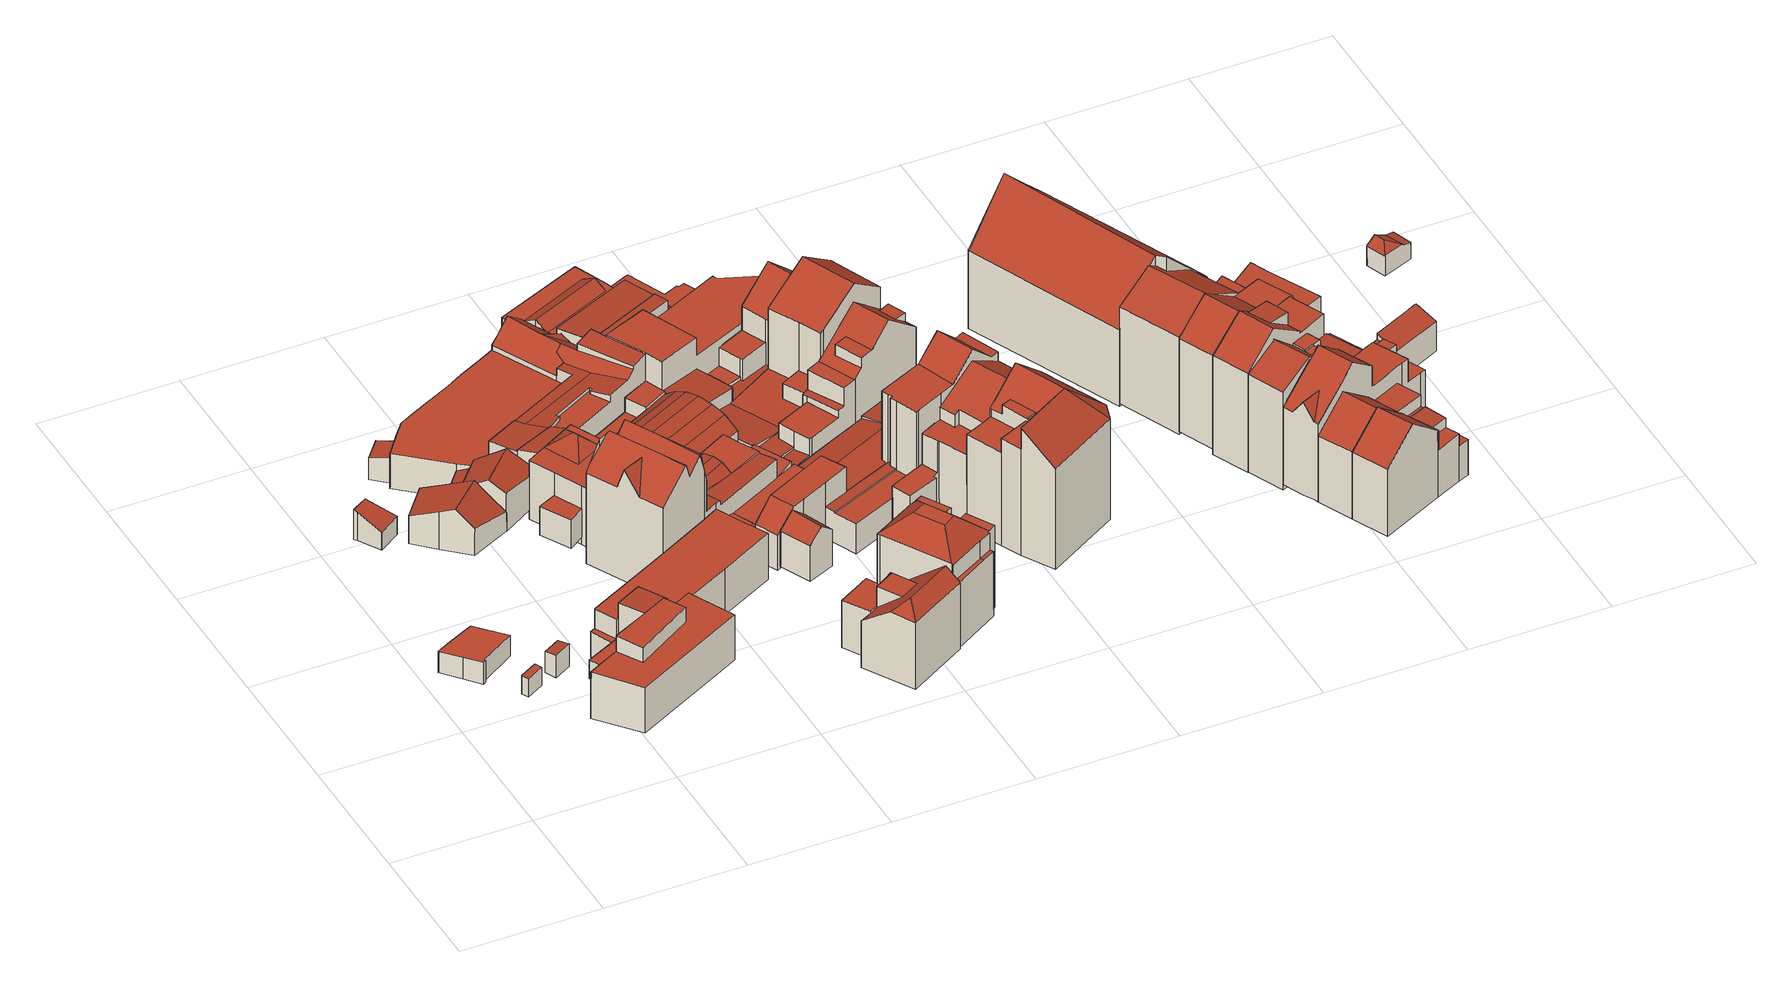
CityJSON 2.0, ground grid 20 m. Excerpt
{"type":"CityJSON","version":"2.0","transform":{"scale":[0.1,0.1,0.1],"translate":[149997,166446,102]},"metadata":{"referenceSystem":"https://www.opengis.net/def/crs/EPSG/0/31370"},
"CityObjects":{
"building1":{"type":"Building","attributes":{"name":"BUILDING","measuredHeight":3.38,"class":"1"},"geometry":[{"type":"MultiSurface","lod":"2","boundaries":[[[0,1,2,3,4,5,6,7]],[[8,4,3,9]],[[10,1,0,11]],[[9,3,2,12]],[[13,6,5,14]],[[15,7,6,13]],[[12,2,1,10]],[[11,0,7,15]],[[14,5,4,8]],[[10,11,15,13,14,8,9,12]]],"semantics":{"surfaces":[{"type":"RoofSurface"},{"type":"WallSurface"},{"type":"GroundSurface"}],"values":[0,1,1,1,1,1,1,1,1,2]}}]},
"building2":{"type":"Building","attributes":{"name":"BUILDING","measuredHeight":2.9,"class":"1"},"geometry":[{"type":"MultiSurface","lod":"2","boundaries":[[[16,17,18,19]],[[20,19,18,21]],[[22,17,16,23]],[[21,18,17,22]],[[23,16,19,20]],[[23,20,21,22]]],"semantics":{"surfaces":[{"type":"RoofSurface"},{"type":"WallSurface"},{"type":"GroundSurface"}],"values":[0,1,1,1,1,2]}}]},
"building3":{"type":"Building","attributes":{"name":"BUILDING","measuredHeight":3.59,"class":"1"},"geometry":[{"type":"MultiSurface","lod":"2","boundaries":[[[24,25,26,27]],[[28,26,25,29]],[[30,24,27,31]],[[29,25,24,30]],[[31,27,26,28]],[[30,31,28,29]]],"semantics":{"surfaces":[{"type":"RoofSurface"},{"type":"WallSurface"},{"type":"GroundSurface"}],"values":[0,1,1,1,1,2]}}]},
"building4":{"type":"Building","attributes":{"name":"BUILDING","measuredHeight":4.71,"class":"1"},"geometry":[{"type":"MultiSurface","lod":"2","boundaries":[[[32,33,34,35,36,37,38,39]],[[40,38,37,41]],[[42,35,34,43]],[[44,36,35,42]],[[45,39,38,40]],[[46,33,32,47]],[[47,32,39,45]],[[41,37,36,44]],[[43,34,33,46]],[[44,42,43,46,47,45,40,41]]],"semantics":{"surfaces":[{"type":"RoofSurface"},{"type":"WallSurface"},{"type":"GroundSurface"}],"values":[0,1,1,1,1,1,1,1,1,2]}}]},
"building5":{"type":"Building","attributes":{"name":"BUILDING","measuredHeight":3,"class":"1"},"geometry":[{"type":"MultiSurface","lod":"2","boundaries":[[[48,49,50,51,52,53]],[[54,48,53,55]],[[56,52,51,57]],[[58,49,48,54]],[[55,53,52,56]],[[59,50,49,58]],[[57,51,50,59]],[[56,57,59,58,54,55]]],"semantics":{"surfaces":[{"type":"RoofSurface"},{"type":"WallSurface"},{"type":"GroundSurface"}],"values":[0,1,1,1,1,1,1,2]}}]},
"building6":{"type":"Building","attributes":{"name":"BUILDING","measuredHeight":9.71,"class":"1"},"geometry":[{"type":"MultiSurface","lod":"2","boundaries":[[[60,61,62,63,64,65,66,67]],[[68,69,70,71,72,73,74]],[[75,61,60,74,73,76]],[[77,63,62,78]],[[68,74,60,67]],[[69,68,67,66]],[[76,73,72,79]],[[78,62,61,75]],[[80,64,63,77]],[[79,72,71,81]],[[70,69,66,65]],[[81,71,70,65,64,80]],[[78,75,76,79,81,80,77]]],"semantics":{"surfaces":[{"type":"RoofSurface"},{"type":"WallSurface"},{"type":"GroundSurface"}],"values":[0,0,1,1,1,1,1,1,1,1,1,1,2]}}]},
"building7":{"type":"Building","attributes":{"name":"BUILDING","measuredHeight":7.06,"class":"1"},"geometry":[{"type":"MultiSurface","lod":"2","boundaries":[[[82,83,84,85,86,87,88]],[[82,89,90,83]],[[91,86,85,92]],[[93,87,86,91]],[[94,89,82,88,95]],[[96,90,89,94]],[[95,88,87,93]],[[97,84,83,90,96]],[[92,85,84,97]],[[93,91,92,97,96,94,95]]],"semantics":{"surfaces":[{"type":"RoofSurface"},{"type":"WallSurface"},{"type":"GroundSurface"}],"values":[0,0,1,1,1,1,1,1,1,2]}}]},
"building8":{"type":"Building","attributes":{"name":"BUILDING","measuredHeight":3.9,"class":"1"},"geometry":[{"type":"MultiSurface","lod":"2","boundaries":[[[98,99,100,101]],[[102,101,100,103]],[[103,100,99,104]],[[105,98,101,102]],[[104,99,98,105]],[[102,103,104,105]]],"semantics":{"surfaces":[{"type":"RoofSurface"},{"type":"WallSurface"},{"type":"GroundSurface"}],"values":[0,1,1,1,1,2]}}]},
"building9":{"type":"Building","attributes":{"name":"BUILDING","measuredHeight":8.02,"class":"1"},"geometry":[{"type":"MultiSurface","lod":"2","boundaries":[[[106,107,108,109]],[[107,106,110,111,112]],[[113,114,115,116]],[[117,109,116,115,118]],[[119,110,106,109,117]],[[118,115,114,120]],[[121,113,108,107,112,122]],[[109,108,113,116]],[[123,111,110,119]],[[120,114,113,121]],[[122,112,111,123]],[[118,120,121,122,123,119,117]]],"semantics":{"surfaces":[{"type":"RoofSurface"},{"type":"WallSurface"},{"type":"GroundSurface"}],"values":[0,0,0,1,1,1,1,1,1,1,1,2]}}]},
"building10":{"type":"Building","attributes":{"name":"BUILDING","measuredHeight":4.49,"class":"1"},"geometry":[{"type":"MultiSurface","lod":"2","boundaries":[[[124,125,126,127]],[[128,124,127,129]],[[130,125,124,128]],[[129,127,126,131]],[[131,126,125,130]],[[128,129,131,130]]],"semantics":{"surfaces":[{"type":"RoofSurface"},{"type":"WallSurface"},{"type":"GroundSurface"}],"values":[0,1,1,1,1,2]}}]},
"building11":{"type":"Building","attributes":{"name":"BUILDING","measuredHeight":9.86,"class":"1"},"geometry":[{"type":"MultiSurface","lod":"2","boundaries":[[[132,133,134,135]],[[136,137,138,139]],[[140,141,142,143,144,145,146,147,148,149,150,151,152]],[[153,138,137,154]],[[155,132,135,140,156]],[[157,149,148,158]],[[158,148,147,159]],[[160,145,144,161]],[[154,137,136,151,150,162]],[[161,144,143,163]],[[164,146,145,160]],[[162,150,149,157]],[[163,143,142,133,132,155]],[[135,134,141,140]],[[159,147,146,164]],[[156,140,152,139,138,153]],[[134,133,142,141]],[[152,151,136,139]],[[154,162,157,158,159,164,160,161,163,155,156,153]]],"semantics":{"surfaces":[{"type":"RoofSurface"},{"type":"WallSurface"},{"type":"GroundSurface"}],"values":[0,0,0,1,1,1,1,1,1,1,1,1,1,1,1,1,1,1,2]}}]},
"building12":{"type":"Building","attributes":{"name":"BUILDING","measuredHeight":17.93,"class":"1"},"geometry":[{"type":"MultiSurface","lod":"2","boundaries":[[[165,166,167,168,169,170]],[[171,172,173,174]],[[175,176,177,178,179]],[[180,181,182,183,184,185,186,187]],[[180,187,188]],[[189,190,191,192,193,194]],[[195,196,197,198,199]],[[200,201,196,195]],[[200,202,203,201]],[[204,205,206,207,208,209,210,211,212]],[[173,172,213,214,215,216,217,218,219,220]],[[183,182,171,174]],[[202,221,222,169,223,212,203]],[[186,188,187]],[[224,181,180,188,186,185,225]],[[226,199,198,227]],[[228,190,189,166,165,177,176,229]],[[227,198,197,208,207,230]],[[231,193,192,232]],[[230,207,206,193,231]],[[169,222,170]],[[233,191,190,228]],[[201,203,211,210]],[[216,215,179,221,202]],[[234,220,219,199,226]],[[204,212,223,168]],[[205,204,168,167]],[[206,205,167,194,193]],[[219,218,195,199]],[[197,196,209,208]],[[178,177,165,170,222]],[[235,213,172,171,182,181,224]],[[196,201,210,209]],[[203,212,211]],[[232,192,191,233]],[[179,178,222,221]],[[215,214,175,179]],[[167,166,189,194]],[[229,176,175,214,213,235]],[[217,216,202,200]],[[218,217,200,195]],[[236,184,183,174,173,220,234]],[[169,168,223]],[[225,185,184,236]],[[225,236,234,226,227,230,231,232,233,228,229,235,224]]],"semantics":{"surfaces":[{"type":"RoofSurface"},{"type":"WallSurface"},{"type":"GroundSurface"}],"values":[0,0,0,0,0,0,0,0,0,0,0,0,0,0,1,1,1,1,1,1,1,1,1,1,1,1,1,1,1,1,1,1,1,1,1,1,1,1,1,1,1,1,1,1,2]}}]},
"building13":{"type":"Building","attributes":{"description":"R534","name":"BUILDING","class":"1"},"geometry":[{"type":"MultiSurface","lod":"2","boundaries":[[[237,238,239]],[[240,241,242,243,244]],[[245,238,237,246]],[[247,248,249,250]],[[251,252,253,254,255]],[[244,243,256,257,258]],[[259,260,261,262,263,264,238,245,265,239,266,267,268,269,270,271,272],[273,274,275,276]],[[247,250,242,241]],[[276,277,278,273]],[[279,280,281,282,283,284]],[[239,265,246,237]],[[285,286,287,288,289]],[[284,283,249,248]],[[290,291,292,293,294]],[[245,246,265]],[[295,296,297,298]],[[299,300,301,302]],[[303,304,252,251,296,295,293,292]],[[305,306,291,266,239,238,264]],[[267,268,284,279,290]],[[287,288,272,259]],[[293,294,280,298,295]],[[288,289,244,240,272]],[[304,252,253,307]],[[255,251,296,297,281]],[[231,302,299,230]],[[269,270,247,248]],[[276,277,275]],[[271,272,240,241]],[[256,257,299,300]],[[307,308,250,249,283,282,254,253]],[[236,260,261,309]],[[266,267,290,291]],[[310,262,263,311]],[[268,269,248,284]],[[278,273,274]],[[232,301,302,231]],[[230,299,257,258,227]],[[306,291,292,303]],[[294,290,279,280]],[[227,258,285,286,226]],[[270,271,241,247]],[[255,281,282,254]],[[289,285,258,244]],[[311,263,264,305]],[[308,232,301,300,256,243,242,250]],[[226,286,287,259,234]],[[277,278,274,275]],[[234,259,260,236]],[[280,281,297,298]],[[309,261,262,310]],[[311,305,306,303,304,307,308,232,231,230,227,226,234,236,309,310]]],"semantics":{"surfaces":[{"type":"RoofSurface"},{"type":"WallSurface"},{"type":"GroundSurface"}],"values":[0,0,0,0,0,0,0,0,0,0,0,0,0,0,0,0,0,1,1,1,1,1,1,1,1,1,1,1,1,1,1,1,1,1,1,1,1,1,1,1,1,1,1,1,1,1,1,1,1,1,1,2]}}]},
"building14":{"type":"Building","attributes":{"description":"R4029688_A","name":"BUILDING","class":"1"},"geometry":[{"type":"MultiSurface","lod":"2","boundaries":[[[312,313,314,315,316,317,318,319,320,321]],[[322,323,324,325,326,327,328,329]],[[330,315,314,331]],[[320,319,332]],[[319,318,333,334,335,332]],[[336,337,338,339,340]],[[324,325,340,336]],[[331,330,328,329]],[[341,321,312,342]],[[342,312,322,323,343]],[[344,333,334,345]],[[346,344,333,318,317,327,326,339,338]],[[347,335,332,348]],[[329,322,312,313]],[[345,334,335,347]],[[325,326,339,340]],[[314,331,329,313]],[[327,328,316,317]],[[348,332,320,321,341]],[[343,349,337,336,324,323]],[[330,315,316,328]],[[349,337,338,346]],[[341,342,343,349,346,344,345,347,348]]],"semantics":{"surfaces":[{"type":"RoofSurface"},{"type":"WallSurface"},{"type":"GroundSurface"}],"values":[0,0,0,0,0,0,1,1,1,1,1,1,1,1,1,1,1,1,1,1,1,1,2]}}]},
"building15":{"type":"Building","attributes":{"name":"BUILDING","measuredHeight":7.62,"class":"1"},"geometry":[{"type":"MultiSurface","lod":"2","boundaries":[[[350,351,352,353]],[[353,354,355,350]],[[356,351,350,355,357]],[[357,355,354,358]],[[359,352,351,356]],[[358,354,353,352,359]],[[356,357,358,359]]],"semantics":{"surfaces":[{"type":"RoofSurface"},{"type":"WallSurface"},{"type":"GroundSurface"}],"values":[0,0,1,1,1,1,2]}}]},
"building16":{"type":"Building","attributes":{"description":"R4029688_C","name":"BUILDING","class":"1"},"geometry":[{"type":"MultiSurface","lod":"2","boundaries":[[[360,361,362,363,364,365,366,367,368]],[[369,370,371,372]],[[373,374,369,372,375]],[[376,377,378,379,380,381,382,383,384,385]],[[386,387,388,389,390,391,392,393,394,395]],[[396,397,398,399,400,401,402],[403,404,405,406,407,408]],[[409,410,411,412,413,414]],[[415,416,417,418,419]],[[420,421,407,406]],[[422,423,424,425]],[[426,427,422,425,428,429,430,431]],[[432,433,425]],[[434,435,436,437,438,439]],[[394,440,441,442,395]],[[443,444,445,446,447,448]],[[428,449,450,387,386,430,429]],[[430,386,395,451,452,453]],[[454,432,425,424]],[[421,420,404,403]],[[455,456,457,264]],[[425,433,458,449,428]],[[459,460,461,371,370,462,463,464,465,466,467,468,469]],[[470,471,472,473,474,475,476,477,478,479,480,481,482,483,484,485,486,487,488]],[[489,490,480,479,478]],[[491,468,469,492]],[[493,399,400,494]],[[415,436,438,419]],[[495,496,484,483,482,481]],[[497,398,399,493]],[[371,372,461]],[[498,486,487,499]],[[447,438,439,410,411,445]],[[440,441,473,474]],[[499,500,427,426,488,487]],[[419,447,448,418]],[[501,477,478,489]],[[494,400,401,502]],[[393,394,377,378]],[[403,421,408]],[[439,434,409,410]],[[456,457,376,377,394]],[[453,430,431]],[[503,365,366,504]],[[505,417,418,506]],[[507,466,467,508]],[[388,389,382,383]],[[509,510,475,264,457,376,385]],[[442,395,451]],[[415,416,368,360]],[[502,462,463,511]],[[508,467,468,491]],[[452,453,431,470,471]],[[512,397,398,497]],[[423,424,454,396,397]],[[513,384,385,509]],[[514,476,477,501]],[[411,413,454,432,433,458]],[[413,414,402,396]],[[441,442,451,472,473]],[[492,362,363,515]],[[375,373,459,460]],[[506,448,443,450,387,388,383,384,513]],[[435,374,369,414,409,434]],[[500,512,423,422,427]],[[444,445,458,449]],[[455,456,394,440]],[[389,390,381,382]],[[421,407,408]],[[515,363,364,516]],[[406,420,405]],[[362,469,459,373,374,361]],[[372,375,460,461]],[[490,480,481,495]],[[517,505,417,416,368,367]],[[391,392,379,380]],[[443,444,449,450]],[[264,455,440,474,475]],[[510,475,476,514]],[[518,465,466,507]],[[431,426,488,470]],[[451,452,471,472]],[[420,404,405]],[[511,463,464,519]],[[516,364,365,503]],[[519,464,465,518]],[[496,484,485,520]],[[392,393,378,379]],[[520,485,486,498]],[[504,366,367,517]],[[435,361,360,436]],[[402,401,462,370,369]],[[390,391,380,381]],[[489,490,495,496,520,498,499,500,512,497,493,494,502,511,519,518,507,508,491,492,515,516,503,504,517,505,506,513,509,510,514,501]]],"semantics":{"surfaces":[{"type":"RoofSurface"},{"type":"WallSurface"},{"type":"GroundSurface"}],"values":[0,0,0,0,0,0,0,0,0,0,0,0,0,0,0,0,0,0,0,0,0,0,0,1,1,1,1,1,1,1,1,1,1,1,1,1,1,1,1,1,1,1,1,1,1,1,1,1,1,1,1,1,1,1,1,1,1,1,1,1,1,1,1,1,1,1,1,1,1,1,1,1,1,1,1,1,1,1,1,1,1,1,1,1,1,1,1,1,1,1,1,1,2]}}]},
"building17":{"type":"Building","attributes":{"name":"BUILDING","measuredHeight":12.99,"class":"1"},"geometry":[{"type":"MultiSurface","lod":"2","boundaries":[[[521,522,523,524]],[[525,526,527,528]],[[529,530,531,532]],[[533,528,527,534]],[[522,535,536,537,538,539,540,523]],[[540,541,530,529,524,523]],[[522,521,542,543,535]],[[540,544,545,541]],[[542,521,524,529,546,547]],[[548,532,531,549]],[[550,541,545,551]],[[552,544,540,539,553]],[[554,535,543,555]],[[556,547,546,557]],[[558,542,547,556]],[[549,531,530,559]],[[555,543,542,558]],[[557,546,529,532,548]],[[560,526,525,536,535,554]],[[551,545,544,552]],[[538,537,528,533]],[[553,539,538,533,534,561]],[[561,534,527,526,560]],[[537,536,525,528]],[[559,530,541,550]],[[558,556,557,548,549,559,550,551,552,553,561,560,554,555]]],"semantics":{"surfaces":[{"type":"RoofSurface"},{"type":"WallSurface"},{"type":"GroundSurface"}],"values":[0,0,0,0,0,0,0,0,0,1,1,1,1,1,1,1,1,1,1,1,1,1,1,1,1,2]}}]},
"building18":{"type":"Building","attributes":{"name":"BUILDING","measuredHeight":8.42,"class":"1"},"geometry":[{"type":"MultiSurface","lod":"2","boundaries":[[[562,563,564,565,566,567,568]],[[569,570,571,572,573]],[[574,575,576,577]],[[578,579,574,580,581,582,583,584]],[[585,586,587,562,568]],[[588,589,584,590,591,592,593,573,572,594]],[[579,595,596,597,598,599,575,574]],[[590,584,583]],[[574,577,580]],[[600,587,586,601]],[[568,567,578,589,588]],[[602,592,591,603]],[[604,564,563,605]],[[566,565,595,579]],[[606,571,570,607]],[[601,586,585,594,572,608]],[[578,584,589]],[[608,572,571,606]],[[585,568,588,594]],[[567,566,579,578]],[[605,563,562,587,600]],[[609,596,595,565,564,604]],[[610,581,580,577,576,611]],[[569,573,593]],[[611,576,575,599,612]],[[603,591,590,583,582,613]],[[614,598,597,615]],[[612,599,598,614]],[[613,582,581,610]],[[607,570,569,593,592,602]],[[615,597,596,609]],[[607,602,603,613,610,611,612,614,615,609,604,605,600,601,608,606]]],"semantics":{"surfaces":[{"type":"RoofSurface"},{"type":"WallSurface"},{"type":"GroundSurface"}],"values":[0,0,0,0,0,0,0,1,1,1,1,1,1,1,1,1,1,1,1,1,1,1,1,1,1,1,1,1,1,1,1,2]}}]},
"building19":{"type":"Building","attributes":{"name":"BUILDING","measuredHeight":14.82,"class":"1"},"geometry":[{"type":"MultiSurface","lod":"2","boundaries":[[[616,617,618,619,620,621,622]],[[623,624,625,626]],[[627,628,629,630,631,632]],[[633,634,635,636,637]],[[638,639,640,641,642,643]],[[628,644,645,646,629]],[[647,646,645,648]],[[637,636,624,622,621]],[[633,637,621,620]],[[638,643,623,626]],[[636,635,625,624]],[[649,640,639,650]],[[650,639,638,626,625,635,634,631,630,651]],[[648,645,644,652]],[[652,644,628,627,619,618,653]],[[627,632,633,620,619]],[[653,618,617,642,641,654]],[[624,623,616,622]],[[632,631,634,633]],[[651,630,629,646,647]],[[654,641,640,649]],[[643,642,617,616,623]],[[650,651,647,648,652,653,654,649]]],"semantics":{"surfaces":[{"type":"RoofSurface"},{"type":"WallSurface"},{"type":"GroundSurface"}],"values":[0,0,0,0,0,0,1,1,1,1,1,1,1,1,1,1,1,1,1,1,1,1,2]}}]},
"building20":{"type":"Building","attributes":{"name":"BUILDING","measuredHeight":18.83,"class":"1"},"geometry":[{"type":"MultiSurface","lod":"2","boundaries":[[[655,656,657,658]],[[658,659,660,661,662,663,655]],[[664,665,666,667,668,669,670]],[[671,672,673,674,675]],[[669,668,676,677]],[[678,670,669,677,679]],[[680,657,656,681]],[[682,663,662,664,670,678]],[[683,675,674,659,658,657,680]],[[673,672,661,660]],[[665,664,662,661,672]],[[679,677,676,684]],[[666,665,672,671]],[[684,676,668,667,685]],[[681,656,655,663,682]],[[674,673,660,659]],[[685,667,666,671,675,683]],[[681,682,678,679,684,685,683,680]]],"semantics":{"surfaces":[{"type":"RoofSurface"},{"type":"WallSurface"},{"type":"GroundSurface"}],"values":[0,0,0,0,0,1,1,1,1,1,1,1,1,1,1,1,1,2]}}]},
"building21":{"type":"Building","attributes":{"name":"BUILDING","measuredHeight":16.22,"class":"1"},"geometry":[{"type":"MultiSurface","lod":"2","boundaries":[[[686,687,688,689]],[[690,691,692,693]],[[694,695,696,697]],[[698,699,700,701]],[[702,703,704,705,706]],[[707,708,709,710]],[[691,711,712,713,699,698,714,715,716,717,692]],[[718,719,720,721,722,723,724]],[[714,725,726,696,695,727,728,715]],[[729,730,731,732,301,733]],[[734,301,732,687,686,706,705,693,692,717,735]],[[700,699,713]],[[722,721,689,688,731]],[[736,708,707,733,301,734]],[[737,719,718,709,708,736]],[[738,728,727,694,697,726,725,739]],[[724,723,730,729]],[[739,725,714,698,701,712,711,740]],[[703,702,721,720]],[[729,733,707,710]],[[723,722,731,730]],[[697,696,726]],[[702,706,686,689,721]],[[701,700,713,712]],[[718,724,729,710,709]],[[695,694,727]],[[732,731,688,687]],[[735,717,716,741]],[[740,711,691,690,704,703,720,719,737]],[[690,693,705,704]],[[741,716,715,728,738]],[[734,735,741,738,739,740,737,736]]],"semantics":{"surfaces":[{"type":"RoofSurface"},{"type":"WallSurface"},{"type":"GroundSurface"}],"values":[0,0,0,0,0,0,0,0,0,0,1,1,1,1,1,1,1,1,1,1,1,1,1,1,1,1,1,1,1,1,1,2]}}]},
"building22":{"type":"Building","attributes":{"name":"BUILDING","measuredHeight":18.83,"class":"1"},"geometry":[{"type":"MultiSurface","lod":"2","boundaries":[[[742,743,744,745]],[[746,747,748,745,744,749,750,751,752,753]],[[754,755,756,757,758,759]],[[760,761,762,763]],[[742,760,763,743]],[[764,765,766,767,768]],[[752,751,756,755]],[[769,749,744,743,763,762,770]],[[771,748,747,772]],[[753,752,755,754]],[[772,747,746,764,768,773]],[[773,768,767,774]],[[770,762,761,775]],[[774,767,766,759,758,776]],[[754,759,766,765]],[[751,750,757,756]],[[777,757,750,749,769]],[[776,758,757,777]],[[775,761,760,742,745,748,771]],[[746,753,754,765,764]],[[776,777,769,770,775,771,772,773,774]]],"semantics":{"surfaces":[{"type":"RoofSurface"},{"type":"WallSurface"},{"type":"GroundSurface"}],"values":[0,0,0,0,0,0,1,1,1,1,1,1,1,1,1,1,1,1,1,1,2]}}]},
"building23":{"type":"Building","attributes":{"name":"BUILDING","measuredHeight":17.24,"class":"1"},"geometry":[{"type":"MultiSurface","lod":"2","boundaries":[[[778,779,780,781]],[[782,783,784,785,786,787,788]],[[789,790,791,792,793,794,795,796]],[[778,781,797,798,799,800,801,802,803]],[[804,784,783,805]],[[806,797,781,780,807]],[[808,791,790,809]],[[789,796,782,788]],[[805,783,782,796,795,798,797,806]],[[810,786,785,811]],[[812,779,778,803,813]],[[801,800,793,792]],[[807,780,779,812]],[[814,787,786,810]],[[815,802,801,792,791,808]],[[811,785,784,804]],[[809,790,789,788,787,814]],[[800,799,794,793]],[[799,798,795,794]],[[813,803,802,815]],[[804,805,806,807,812,813,815,808,809,814,810,811]]],"semantics":{"surfaces":[{"type":"RoofSurface"},{"type":"WallSurface"},{"type":"GroundSurface"}],"values":[0,0,0,0,1,1,1,1,1,1,1,1,1,1,1,1,1,1,1,1,2]}}]},
"building24":{"type":"Building","attributes":{"description":"NFR_EURO_U","name":"BUILDING","measuredHeight":20.12,"class":"1"},"geometry":[{"type":"MultiSurface","lod":"2","boundaries":[[[816,817,818,819]],[[820,821,822,823,824]],[[825,826,827,828,829]],[[830,831,832,833,834,835]],[[836,835,837,838,839,840,822,821,816,819]],[[841,837,835,842]],[[843,844,845,846,847,848,849,850]],[[842,835,834]],[[822,840,823]],[[851,852,846,845]],[[834,833,853,854]],[[841,855,856,857,858,859,860,851,845,844,843,850,839,838,837]],[[818,817,820,824,823,840,839,850,849,848,861,826,825,829]],[[821,820,817,816]],[[833,832,828,862,853]],[[847,846,852,863]],[[864,855,841,842]],[[828,827,847,863,862]],[[836,819,818,829,828,832,831,830,835]],[[842,834,854,864]],[[861,848,847,827,826]],[[856,855,864,854,853,862,863,852,851,860,859,858,857]]],"semantics":{"surfaces":[{"type":"RoofSurface"},{"type":"WallSurface"},{"type":"GroundSurface"}],"values":[0,0,0,0,0,0,0,0,1,1,1,1,1,1,1,1,1,1,1,1,1,2]}}]},
"building25":{"type":"Building","attributes":{"name":"BUILDING","measuredHeight":20.35,"class":"1"},"geometry":[{"type":"MultiSurface","lod":"2","boundaries":[[[865,866,867,868,869,870,871,872]],[[873,874,865,872]],[[875,876,877,878]],[[869,868,876,875]],[[879,865,874,880]],[[880,874,873,881]],[[882,876,868,867,883]],[[884,871,870,885]],[[886,866,865,879]],[[887,877,876,882]],[[888,878,877,887]],[[883,867,866,886]],[[885,870,869,875,878,888]],[[881,873,872,871,884]],[[881,884,885,888,887,882,883,886,879,880]]],"semantics":{"surfaces":[{"type":"RoofSurface"},{"type":"WallSurface"},{"type":"GroundSurface"}],"values":[0,0,0,1,1,1,1,1,1,1,1,1,1,1,2]}}]},
"building26":{"type":"Building","attributes":{"name":"BUILDING","measuredHeight":18.55,"class":"1"},"geometry":[{"type":"MultiSurface","lod":"2","boundaries":[[[889,890,891,892,893,894]],[[895,896,897,898]],[[896,899,900,901,902,903,897]],[[898,904,905,895]],[[906,907,908,909,910,911]],[[901,900,907,906]],[[912,902,901,906,911,889,894,913]],[[914,899,896,895,905,915]],[[916,903,902,912]],[[910,909,891,890]],[[917,893,892,908,907,900,899,914]],[[911,910,890,889]],[[913,894,893,917]],[[909,908,892,891]],[[918,904,898,897,903,916]],[[915,905,904,918]],[[918,916,912,913,917,914,915]]],"semantics":{"surfaces":[{"type":"RoofSurface"},{"type":"WallSurface"},{"type":"GroundSurface"}],"values":[0,0,0,0,0,1,1,1,1,1,1,1,1,1,1,1,2]}}]},
"building27":{"type":"Building","attributes":{"name":"BUILDING","measuredHeight":14.45,"class":"1"},"geometry":[{"type":"MultiSurface","lod":"2","boundaries":[[[919,920,921,922,923]],[[924,925,926,927,928]],[[929,930,931,932]],[[933,934,935,936,937,938]],[[923,939,940,919]],[[941,934,933,930,929,920,942]],[[921,920,929,932,928]],[[942,920,919,940,943]],[[944,936,935,945]],[[922,921,928,927]],[[924,928,932,931]],[[943,940,939,946]],[[931,930,933,938]],[[945,935,934,941]],[[947,926,925,937,936,944]],[[925,924,931,938,937]],[[946,939,923,922,927,926,947]],[[946,947,944,945,941,942,943]]],"semantics":{"surfaces":[{"type":"RoofSurface"},{"type":"WallSurface"},{"type":"GroundSurface"}],"values":[0,0,0,0,0,1,1,1,1,1,1,1,1,1,1,1,1,2]}}]},
"building28":{"type":"Building","attributes":{"name":"BUILDING","measuredHeight":14.63,"class":"1"},"geometry":[{"type":"MultiSurface","lod":"2","boundaries":[[[948,949,950,951,952,953,954]],[[955,956,957,958,959]],[[960,961,962,963]],[[948,954,940,964]],[[965,966,967,968,969]],[[942,953,952,960,963,958,957,941]],[[963,962,968,959,958]],[[968,967,955,959]],[[970,949,948,964,971]],[[951,950,965,969,961]],[[943,940,954,953,942]],[[941,957,956,972]],[[971,964,940,943]],[[962,961,969,968]],[[973,966,965,950,949,970]],[[952,951,961,960]],[[972,956,955,967,966,973]],[[943,942,941,972,973,970,971]]],"semantics":{"surfaces":[{"type":"RoofSurface"},{"type":"WallSurface"},{"type":"GroundSurface"}],"values":[0,0,0,0,0,1,1,1,1,1,1,1,1,1,1,1,1,2]}}]},
"building29":{"type":"Building","attributes":{"description":"NFR_EURO_U","name":"BUILDING","measuredHeight":19.51,"class":"1"},"geometry":[{"type":"MultiSurface","lod":"2","boundaries":[[[974,975,976,977,978,979]],[[980,981,982,983]],[[984,985,905,986,987]],[[988,989,990,991,992,993,994,995,996,997,998]],[[999,1000,984,987,1001],[1002,982,981,1003]],[[978,977,1000,999]],[[992,1004,1005,1006,1007,1008,1009,1010,1011,905,985,984,1000,977,976,975,994,993]],[[995,974,979,978,999,1001,987,986,1012,1013,1014,1015,1016,1017,1018,996]],[[986,905,1011,1012]],[[983,982,1002]],[[980,1003,981]],[[988,998,997,996,1018,1019,1020,1021]],[[995,994,975,974]],[[1021,1022,989,988]],[[1023,1024,1004,992,991,990]],[[1022,1023,990,989]],[[1002,1003,980,983]],[[1021,1020,1019,1018,1017,1016,1015,1014,1013,1012,1011,1010,1009,1008,1007,1006,1005,1004,1024,1023,1022]]],"semantics":{"surfaces":[{"type":"RoofSurface"},{"type":"WallSurface"},{"type":"GroundSurface"}],"values":[0,0,0,0,0,1,1,1,1,1,1,1,1,1,1,1,1,2]}}]},
"building30":{"type":"Building","attributes":{"name":"BUILDING","measuredHeight":17.73,"class":"1"},"geometry":[{"type":"MultiSurface","lod":"2","boundaries":[[[1025,1026,1027]],[[1028,1029,1030,1031]],[[1032,1033,1034,1035,1036,1037,1038]],[[1039,1040,1041,1042,1043,1044,1045,1046,1047]],[[1025,1048,1026]],[[1049,1050,1051,1052,1053,1054,1055,1056,1057,1058,1059,1060]],[[1061,1037,1036,1062,1063,1064,1048,1025,1027,1065,1066]],[[1056,1055,1033,1032]],[[1044,1043,1030,1029,1050,1049,1060]],[[1067,1068,1047,1046]],[[1042,1041,1028,1031]],[[1046,1045,1069,1067]],[[1065,1027,1026,1048,1064,1070,1071,1072,1073,946]],[[1068,1074,1075,1040,1039,1047]],[[1076,1070,1064,1063]],[[1041,1040,1075,1077,1078,1079,1080,1081,1082,1083,1084,1085,1086,1087,1062,1036,1035,1034,1033,1055,1054,1053,1052,1051,1050,1029,1028]],[[1087,1076,1063,1062]],[[1059,1058,1057,1056,1032,1038,1037,1061,1066,1065,946,1088,1089,1090,1091,947,1092,1093,944]],[[1031,1030,1043,1042]],[[1045,1044,1060,1059,944,1094,1069]],[[1068,1067,1069,1094,944,1093,1092,947,1091,1090,1089,1088,946,1073,1072,1071,1070,1076,1087,1086,1085,1084,1083,1082,1081,1080,1079,1078,1077,1075,1074]]],"semantics":{"surfaces":[{"type":"RoofSurface"},{"type":"WallSurface"},{"type":"GroundSurface"}],"values":[0,0,0,0,0,0,0,1,1,1,1,1,1,1,1,1,1,1,1,1,2]}}]},
"building31":{"type":"Building","attributes":{"name":"BUILDING","measuredHeight":18.44,"class":"1"},"geometry":[{"type":"MultiSurface","lod":"2","boundaries":[[[1095,1096,1097,1098,1099,1100,1101]],[[1102,1103,1104,1105]],[[1106,1107,1108,1109,1110,1111]],[[1112,1113,1114,1115,1116,1117]],[[1111,1118,1119,1106]],[[1120,1114,1113,1121]],[[1122,1109,1108,1105,1104,1095,1101,1123]],[[1108,1107,1102,1105]],[[1124,1097,1096,1103,1102,1125]],[[1126,1100,1099,1117,1127]],[[1128,1115,1114,1120]],[[1123,1101,1100,1126]],[[1129,1119,1118,1130]],[[1131,1110,1109,1122]],[[1130,1118,1111,1110,1131]],[[1099,1098,1112,1117]],[[1132,1116,1115,1128]],[[1125,1102,1107,1106,1119,1129]],[[1121,1113,1112,1098,1097,1124]],[[1127,1117,1116,1132]],[[1104,1103,1096,1095]],[[1130,1131,1122,1123,1126,1127,1132,1128,1120,1121,1124,1125,1129]]],"semantics":{"surfaces":[{"type":"RoofSurface"},{"type":"WallSurface"},{"type":"GroundSurface"}],"values":[0,0,0,0,0,1,1,1,1,1,1,1,1,1,1,1,1,1,1,1,1,2]}}]},
"building32":{"type":"Building","attributes":{"name":"BUILDING","measuredHeight":17.68,"class":"1"},"geometry":[{"type":"MultiSurface","lod":"2","boundaries":[[[1133,1134,1135,1136]],[[1137,1138,1139,1140]],[[1141,1142,1143,1144]],[[1140,1144,1143,1145,1137]],[[1146,1147,1148,1149,1150,1151,1152,1153]],[[1154,1155,1156,1157,1158]],[[1159,1160,1161,1162,1163]],[[1164,1155,1165,1166,1167,1168,1169]],[[1170,1171,1172,1173,1174,1175,1176,1177]],[[1161,1160,1142,1146,1153]],[[1150,1149,1171,1170,1134]],[[1175,1174,1158,1157]],[[1178,1166,1165,1154,1158,1179]],[[1180,1138,1137,1145,1163,1162,1152,1151,1133,1181]],[[1179,1158,1174,1173,1182]],[[1183,1148,1147,1141,1144,1140,1139,1184]],[[1182,1173,1172,1185]],[[1186,1169,1168,1187]],[[1185,1172,1171,1149,1148,1183]],[[1160,1159,1143,1142]],[[1151,1150,1134,1133]],[[1188,1167,1166,1178]],[[1155,1154,1165]],[[1159,1163,1145,1143]],[[1136,1135,1177,1176]],[[1181,1133,1136,1176,1175,1157,1156,1164,1169,1186]],[[1187,1168,1167,1188]],[[1155,1164,1156]],[[1162,1161,1153,1152]],[[1184,1139,1138,1180]],[[1142,1141,1147,1146]],[[1135,1134,1170,1177]],[[1180,1181,1186,1187,1188,1178,1179,1182,1185,1183,1184]]],"semantics":{"surfaces":[{"type":"RoofSurface"},{"type":"WallSurface"},{"type":"GroundSurface"}],"values":[0,0,0,0,0,0,0,0,0,1,1,1,1,1,1,1,1,1,1,1,1,1,1,1,1,1,1,1,1,1,1,1,2]}}]},
"building33":{"type":"Building","attributes":{"name":"BUILDING","measuredHeight":3.96,"class":"1"},"geometry":[{"type":"MultiSurface","lod":"2","boundaries":[[[1189,1190,1191,1192]],[[1193,1194,1195]],[[1193,1195,1196,1197,1198]],[[1194,1189,1192,1196,1195]],[[1199,1191,1190,1200]],[[1201,1197,1196,1192,1191,1199]],[[1202,1198,1197,1201]],[[1200,1190,1189,1194,1193,1198,1202]],[[1201,1199,1200,1202]]],"semantics":{"surfaces":[{"type":"RoofSurface"},{"type":"WallSurface"},{"type":"GroundSurface"}],"values":[0,0,0,0,1,1,1,1,2]}}]}
},
"vertices":[
[30,295,73],[8,284,73],[30,258,74],[48,237,74],[52,240,74],[51,242,74],[103,274,73],[67,313,73],[52,240,40],[48,237,40],[8,284,40],[30,295,40],[30,258,40],[103,274,40],[51,242,40],[67,313,40],
[88,191,67],[113,205,67],[108,215,67],[83,201,67],[83,201,38],[108,215,38],[113,205,38],[88,191,38],
[154,244,68],[130,231,68],[138,215,70],[163,229,70],[138,215,35],[130,231,35],[154,244,35],[163,229,35],
[80,548,78],[50,577,96],[30,564,97],[27,563,97],[27,562,97],[30,558,94],[48,528,78],[49,527,78],[48,528,50],[30,558,50],[27,563,50],[30,564,50],[27,562,50],[49,527,50],[50,577,50],[80,548,50],
[247,178,66],[226,219,65],[214,213,66],[173,193,66],[193,151,67],[231,170,66],[247,178,37],[231,170,37],[193,151,37],[173,193,37],[226,219,37],[214,213,37],
[188,148,106],[141,124,106],[189,67,104],[355,152,104],[322,216,105],[276,193,105],[293,165,105],[209,114,105],[209,114,128],[293,165,128],[276,193,129],[247,178,129],[231,170,129],[193,151,130],[188,148,130],[141,124,33],[193,151,33],[355,152,33],[189,67,33],[231,170,33],[322,216,33],[247,178,33],
[136,496,106],[181,536,109],[168,548,102],[154,561,94],[129,584,81],[91,538,82],[120,510,98],[154,479,82],[212,508,68],[129,584,39],[154,561,39],[91,538,39],[154,479,39],[120,510,39],[212,507,39],[168,548,39],
[147,688,77],[128,706,72],[104,678,72],[125,660,77],[125,660,38],[104,678,38],[128,706,38],[147,688,38],
[195,523,114],[241,566,118],[208,592,93],[168,548,93],[212,508,97],[256,533,92],[272,541,89],[208,592,81],[190,605,73],[154,561,74],[168,548,81],[168,548,38],[154,561,38],[212,507,38],[190,605,38],[208,592,38],[272,541,38],[256,533,38],
[273,497,81],[247,485,81],[270,443,81],[292,457,81],[273,497,36],[292,457,36],[247,485,36],[270,443,36],
[247,178,123],[283,197,123],[263,238,120],[226,219,120],[208,249,65],[201,246,65],[214,213,65],[223,218,65],[226,219,96],[263,238,96],[283,197,97],[322,216,97],[390,251,96],[470,292,96],[448,335,96],[434,366,96],[411,353,96],[334,313,96],[210,250,96],[208,249,96],[223,218,96],[214,213,24],[201,246,24],[247,178,24],[226,219,24],[334,313,24],[411,353,24],[434,366,24],[470,292,24],[390,251,24],[210,250,24],[322,216,24],[448,335,24],
[441,369,97],[545,422,97],[533,446,95],[484,425,94],[466,417,94],[425,400,94],[384,339,181],[404,349,204],[350,454,204],[330,444,180],[415,355,106],[434,366,105],[441,369,104],[425,400,104],[398,387,106],[318,346,167],[334,313,167],[377,335,205],[323,441,204],[304,431,204],[280,420,167],[302,378,167],[339,383,197],[307,368,199],[545,422,65],[546,423,65],[572,436,75],[546,488,75],[519,474,65],[533,446,65],[380,420,106],[464,463,106],[459,473,98],[395,441,97],[375,431,97],[389,407,108],[471,449,108],[395,394,104],[477,437,105],[484,425,95],[533,446,97],[519,474,97],[508,497,97],[459,473,95],[464,463,95],[471,449,95],[477,437,95],[483,427,95],[411,353,172],[415,355,155],[398,387,166],[395,394,166],[389,407,166],[380,420,169],[375,431,169],[360,459,181],[398,387,98],[425,400,97],[484,425,93],[334,313,25],[280,420,25],[375,431,25],[395,441,25],[546,423,25],[434,366,25],[508,497,25],[519,474,25],[546,488,25],[572,436,25],[360,459,25],[411,353,25],[304,431,25],
[322,542,132],[284,547,118],[323,567,120],[382,470,105],[378,478,107],[517,547,107],[526,530,100],[386,461,100],[307,497,118],[325,536,132],[368,498,110],[360,515,107],[499,584,107],[507,567,110],[434,625,92],[472,644,92],[482,619,92],[484,614,92],[449,595,92],[535,511,84],[508,497,84],[395,441,84],[360,459,119],[304,431,117],[292,457,117],[273,497,117],[256,533,117],[272,541,118],[347,517,120],[333,572,120],[347,543,120],[353,530,120],[360,515,120],[368,498,120],[378,478,120],[382,470,120],[332,455,118],[352,465,119],[343,485,119],[322,475,118],[343,485,127],[352,465,128],[347,543,88],[368,554,88],[449,595,88],[484,614,88],[492,599,100],[353,530,100],[395,441,158],[375,431,170],[360,459,171],[382,470,158],[386,461,158],[347,543,92],[333,572,92],[334,573,92],[353,583,92],[368,554,92],[353,583,69],[434,625,69],[449,595,69],[368,554,69],[508,497,66],[535,511,66],[546,488,66],[519,474,66],[334,573,25],[472,644,25],[272,541,25],[333,572,25],[482,619,25],[507,567,25],[292,457,25],[273,497,25],[256,533,25],
[510,84,101],[522,91,101],[541,58,134],[571,76,133],[552,109,101],[578,124,101],[609,72,151],[540,32,151],[514,37,134],[492,74,102],[510,84,104],[488,121,103],[535,148,103],[545,130,103],[567,144,104],[578,124,104],[552,109,104],[522,91,104],[552,109,133],[522,91,134],[533,3,134],[613,64,143],[618,56,136],[619,53,133],[535,148,63],[557,161,63],[559,157,63],[567,144,67],[545,130,67],[492,74,29],[510,84,29],[488,121,29],[613,64,29],[618,56,29],[559,157,29],[619,53,29],[533,3,29],[557,161,29],
[517,320,98],[496,311,78],[516,267,78],[536,275,97],[555,284,79],[537,328,79],[496,311,22],[537,328,22],[555,284,22],[516,267,22],
[509,727,105],[553,747,105],[629,782,105],[634,784,105],[636,778,105],[699,754,105],[713,723,105],[625,682,105],[544,647,105],[529,820,84],[524,834,75],[536,839,75],[542,825,84],[578,758,84],[553,747,83],[549,828,84],[327,569,104],[312,587,104],[333,604,105],[331,609,105],[392,641,105],[395,637,105],[391,635,105],[406,610,105],[334,573,104],[333,572,104],[410,671,107],[440,628,115],[406,610,115],[391,635,110],[395,637,110],[392,641,110],[331,609,110],[333,604,111],[312,587,112],[290,614,107],[410,769,85],[385,820,85],[372,847,85],[493,897,86],[499,899,86],[519,852,85],[529,820,85],[409,794,85],[512,839,85],[505,856,85],[497,873,85],[394,828,85],[401,811,85],[546,769,115],[434,720,115],[434,721,115],[410,768,110],[410,769,110],[529,820,110],[509,727,134],[544,647,133],[482,619,136],[472,644,136],[444,699,136],[505,856,96],[401,811,96],[360,808,119],[385,820,97],[410,770,96],[383,758,117],[332,794,92],[344,799,103],[396,730,117],[388,726,109],[390,708,104],[377,702,92],[413,763,104],[419,750,97],[546,769,117],[553,747,120],[509,727,120],[508,727,120],[444,699,119],[434,720,117],[254,563,111],[234,602,107],[281,626,107],[450,633,130],[408,707,129],[434,721,133],[434,720,133],[444,699,133],[472,644,134],[408,707,118],[450,633,125],[281,626,105],[387,679,106],[377,702,104],[410,769,97],[254,563,113],[312,587,114],[327,569,118],[434,721,97],[578,758,74],[549,828,75],[542,825,75],[519,852,75],[554,867,75],[557,868,75],[581,812,75],[602,821,75],[603,818,75],[612,822,75],[629,782,75],[377,702,84],[387,679,84],[281,626,84],[234,602,84],[254,563,84],[272,541,84],[208,592,84],[190,605,84],[125,660,84],[126,661,84],[147,688,84],[165,710,84],[167,711,84],[180,718,84],[215,735,84],[250,752,84],[276,766,84],[305,780,84],[332,794,84],[125,660,29],[147,688,29],[612,822,29],[629,782,29],[493,897,29],[499,899,29],[165,710,29],[215,735,29],[372,847,29],[276,766,29],[305,780,29],[344,799,29],[190,605,29],[519,852,29],[699,754,29],[713,723,29],[482,619,29],[472,644,29],[602,821,29],[603,818,29],[333,572,29],[272,541,29],[554,867,29],[385,820,29],[334,573,29],[208,592,29],[634,784,29],[636,778,29],[625,682,29],[581,812,29],[557,868,29],[250,752,29],
[600,145,187],[623,105,187],[642,117,187],[620,156,187],[614,62,130],[618,56,130],[669,87,129],[666,92,129],[630,200,158],[652,162,157],[663,168,157],[640,206,157],[684,102,129],[687,97,129],[613,64,158],[614,62,156],[666,92,156],[684,102,155],[682,104,157],[685,105,157],[663,143,157],[557,161,157],[559,157,157],[696,112,157],[674,150,157],[628,199,157],[625,204,151],[640,206,28],[663,168,28],[663,143,28],[674,150,28],[696,112,28],[682,104,28],[613,64,28],[559,157,28],[625,204,28],[628,199,28],[557,161,28],[652,162,28],[618,56,28],[687,97,28],
[520,321,102],[537,328,102],[576,347,102],[613,363,103],[596,399,101],[596,400,101],[504,355,102],[463,380,70],[434,366,70],[448,335,69],[473,348,69],[478,350,69],[715,456,71],[809,502,72],[795,537,66],[698,493,65],[596,400,70],[596,399,71],[698,493,61],[687,488,61],[609,453,60],[577,438,60],[592,407,68],[476,341,75],[491,309,74],[496,311,79],[504,355,68],[596,400,68],[577,438,68],[572,436,68],[546,423,68],[463,380,68],[476,341,68],[613,363,60],[687,395,59],[683,405,62],[825,466,62],[824,468,62],[496,311,19],[491,309,19],[546,423,19],[572,436,19],[576,347,19],[537,328,19],[448,335,19],[434,366,19],[473,348,19],[687,395,19],[687,488,19],[795,537,19],[824,468,19],[609,453,19],[825,466,19],[683,405,19],
[557,615,60],[567,591,63],[636,622,63],[647,627,63],[639,645,60],[599,628,60],[597,631,60],[557,615,65],[597,631,65],[583,664,65],[544,646,64],[647,627,131],[695,647,171],[671,703,172],[625,682,133],[624,682,132],[639,645,131],[639,645,95],[624,682,94],[583,664,93],[597,631,94],[599,628,94],[544,646,85],[482,619,90],[508,565,90],[566,591,86],[567,591,86],[557,615,86],[740,667,126],[715,724,127],[713,723,129],[713,723,23],[715,724,23],[508,565,23],[482,619,23],[625,682,23],[740,667,23],[636,622,23],[566,591,23],
[562,589,64],[508,565,72],[546,488,72],[599,512,64],[637,530,70],[622,562,70],[651,576,75],[630,619,75],[566,591,64],[630,619,170],[651,576,170],[666,544,170],[671,546,173],[725,570,211],[691,646,212],[636,622,174],[666,544,95],[651,576,95],[622,562,94],[637,530,95],[663,542,95],[772,591,175],[740,667,175],[636,622,24],[740,667,24],[546,488,24],[508,565,24],[566,591,24],[663,542,24],[772,591,24],[671,546,24],
[633,528,63],[593,510,63],[596,502,64],[636,521,63],[667,479,129],[686,488,129],[662,542,129],[642,532,129],[777,579,155],[761,572,154],[772,547,154],[788,553,155],[717,502,156],[700,541,156],[680,532,156],[698,493,156],[636,521,97],[657,475,99],[667,479,101],[642,532,98],[633,528,96],[560,460,58],[572,436,61],[606,452,62],[595,476,59],[687,488,131],[698,493,140],[680,532,139],[747,516,183],[724,569,183],[671,546,137],[663,542,130],[606,452,88],[609,453,88],[657,475,88],[636,521,88],[596,502,89],[585,497,89],[595,476,88],[795,537,141],[788,553,141],[777,579,140],[772,591,140],[595,476,62],[585,497,65],[596,502,65],[593,510,66],[560,460,63],[546,488,21],[663,542,21],[572,436,21],[609,453,21],[772,591,21],[795,537,21],[687,488,21],[671,546,21],
[803,393,203],[780,447,203],[747,432,172],[768,377,171],[703,348,169],[707,350,169],[746,367,170],[683,405,170],[687,395,170],[690,389,170],[686,388,170],[690,379,170],[690,379,63],[686,388,63],[690,389,63],[687,395,64],[576,347,65],[582,332,64],[837,408,169],[848,413,170],[825,466,172],[812,460,171],[703,348,61],[690,379,61],[582,332,63],[596,301,62],[660,329,61],[683,405,15],[825,466,15],[746,367,15],[707,350,15],[660,329,15],[596,301,15],[848,413,15],[576,347,15],[687,395,15],
[830,328,187],[876,349,156],[848,413,156],[802,392,187],[713,352,82],[707,350,81],[660,329,81],[672,302,80],[717,321,80],[715,325,80],[723,329,80],[723,329,130],[725,329,130],[743,288,130],[779,304,131],[761,346,132],[754,343,131],[744,366,132],[713,352,130],[746,367,153],[744,366,151],[754,343,151],[761,346,155],[779,304,155],[780,305,156],[785,307,159],[660,329,14],[707,350,14],[746,367,14],[848,413,14],[743,288,14],[725,329,14],[717,321,14],[672,302,14],[876,349,14],[785,307,14],[715,325,14],[780,305,14],
[823,258,187],[810,253,187],[820,230,187],[832,237,187],[810,253,189],[825,259,189],[808,297,189],[794,291,189],[809,255,189],[810,253,184],[809,255,184],[766,236,184],[779,206,184],[820,230,184],[851,248,217],[820,230,217],[779,206,217],[805,162,174],[911,224,174],[863,255,217],[851,248,205],[831,328,217],[830,328,217],[786,308,175],[794,291,175],[876,349,174],[919,252,174],[785,307,162],[780,305,162],[779,304,162],[743,288,162],[766,236,162],[809,255,162],[794,291,162],[786,308,162],[779,304,16],[743,288,16],[805,162,16],[911,224,16],[876,349,16],[831,328,16],[830,328,16],[786,308,16],[785,307,16],[780,305,16],[809,255,175],[779,206,16],[766,236,16],[919,252,16],
[1088,458,209],[1096,441,216],[1172,481,131],[1170,486,131],[1063,729,131],[1061,728,133],[1029,711,168],[993,691,209],[926,656,135],[1025,430,133],[1063,729,69],[1170,486,69],[1208,513,69],[1102,750,69],[1088,458,12],[1025,430,12],[926,656,12],[1170,486,12],[1172,481,12],[1029,711,12],[1061,728,12],[1096,441,12],[1208,513,12],[1102,750,12],
[1226,418,67],[1237,394,67],[1252,401,67],[1264,375,67],[1287,387,67],[1264,436,67],[1134,313,207],[1186,338,167],[1164,389,167],[1111,364,207],[1228,359,165],[1231,360,165],[1208,410,165],[1206,409,165],[1171,392,167],[1064,341,168],[1086,291,168],[1208,410,90],[1231,360,90],[1264,375,91],[1252,401,91],[1237,394,91],[1226,418,91],[1206,409,21],[1264,436,21],[1228,359,21],[1086,291,21],[1171,392,21],[1287,387,21],[1064,341,21],
[1224,106,166],[1270,128,126],[1262,145,126],[1247,179,126],[1201,156,166],[1315,169,113],[1299,204,113],[1254,182,113],[1247,179,113],[1262,145,113],[1270,128,96],[1323,152,95],[1315,169,95],[1262,145,95],[1323,152,77],[1324,152,77],[1332,156,77],[1308,208,77],[1299,204,77],[1315,169,77],[1156,135,126],[1179,85,127],[1324,152,22],[1270,128,22],[1179,85,22],[1308,208,22],[1332,156,22],[1156,135,22],[1254,182,22],
[1248,55,169],[1294,77,128],[1295,77,127],[1285,98,127],[1271,128,126],[1270,128,127],[1224,106,168],[1333,96,76],[1348,102,78],[1324,152,80],[1310,146,77],[1324,116,77],[1271,128,113],[1285,98,111],[1324,116,110],[1310,146,112],[1203,33,128],[1295,77,97],[1332,95,96],[1333,96,96],[1324,116,95],[1285,98,97],[1294,77,22],[1203,33,22],[1348,102,22],[1332,95,22],
[1248,306,168],[1225,357,168],[1186,338,168],[1181,336,168],[1204,284,168],[1216,290,168],[1181,332,193],[1149,318,196],[1164,286,196],[1195,300,193],[1134,314,207],[1134,313,206],[1110,239,168],[1157,262,207],[1321,340,62],[1298,391,62],[1287,387,62],[1264,375,62],[1231,360,62],[1228,359,62],[1225,357,62],[1248,306,62],[1252,308,62],[1263,313,62],[1295,328,62],[1204,284,171],[1181,336,171],[1191,278,181],[1195,300,173],[1181,332,173],[1231,360,12],[1228,359,12],[1225,357,12],[1186,338,12],[1181,336,12],[1134,314,12],[1134,313,12],[1086,291,12],[1110,239,12],[1157,262,12],[1191,278,12],[1204,284,12],[1216,290,12],[1248,306,12],[1252,308,12],[1263,313,12],[1295,328,12],[1321,340,12],[1298,391,12],[1287,387,12],[1264,375,12],
[1174,169,168],[1146,156,168],[1154,141,144],[1314,272,130],[1294,262,130],[1303,245,130],[1323,254,130],[1254,182,170],[1231,232,170],[1229,231,171],[1212,224,185],[1196,216,199],[1219,165,199],[1247,179,175],[1320,274,102],[1318,274,102],[1314,272,102],[1323,254,102],[1303,245,102],[1319,212,102],[1340,221,102],[1349,225,102],[1325,277,102],[1139,172,144],[1303,245,138],[1294,262,138],[1281,256,138],[1279,255,138],[1245,239,138],[1232,233,138],[1231,232,138],[1254,182,138],[1270,189,138],[1299,204,138],[1308,208,138],[1319,212,138],[1205,158,187],[1182,209,186],[1181,209,186],[1133,186,144],[1156,135,144],[1201,156,183],[1349,225,22],[1325,277,22],[1340,221,22],[1133,186,22],[1139,172,22],[1146,156,22],[1154,141,22],[1320,274,22],[1318,274,22],[1181,209,22],[1314,272,22],[1294,262,22],[1281,256,22],[1279,255,22],[1245,239,22],[1232,233,22],[1231,232,22],[1229,231,22],[1212,224,22],[1196,216,22],[1182,209,22],[1201,156,22],[1205,158,22],[1219,165,22],[1247,179,22],[1270,189,22],[1299,204,22],[1319,212,22],
[1154,472,99],[1188,400,99],[1206,409,99],[1246,428,98],[1208,513,98],[1170,486,99],[1172,481,99],[1171,392,129],[1188,400,129],[1154,472,129],[1138,463,129],[1117,366,202],[1171,392,168],[1138,463,167],[1096,441,194],[1088,458,194],[1077,453,201],[1246,428,65],[1264,436,65],[1320,462,63],[1284,536,63],[1272,563,63],[1208,513,65],[1025,430,169],[1064,341,169],[1320,462,17],[1264,436,17],[1096,441,17],[1172,481,17],[1206,409,17],[1171,392,17],[1170,486,17],[1208,513,17],[1284,536,17],[1064,341,17],[1025,430,17],[1088,458,17],[1272,563,17],
[1252,308,100],[1274,264,102],[1283,268,103],[1263,313,101],[1157,262,190],[1110,239,167],[1133,186,167],[1181,209,190],[1229,231,159],[1214,266,158],[1199,259,158],[1212,224,159],[1191,278,158],[1214,266,138],[1229,231,138],[1232,233,137],[1279,255,135],[1274,264,135],[1252,308,135],[1216,290,137],[1225,270,137],[1357,323,63],[1354,330,63],[1344,351,64],[1295,328,64],[1308,299,63],[1199,259,161],[1214,266,160],[1225,270,160],[1216,290,160],[1191,278,161],[1344,351,74],[1357,323,60],[1429,357,60],[1414,383,74],[1412,383,74],[1395,375,74],[1274,264,70],[1279,255,70],[1318,274,70],[1320,274,70],[1308,299,70],[1295,328,70],[1263,313,70],[1283,268,70],[1429,357,13],[1308,299,13],[1110,239,13],[1252,308,13],[1320,274,13],[1232,233,13],[1133,186,13],[1318,274,13],[1395,375,13],[1412,383,13],[1414,383,13],
[1476,544,35],[1487,548,32],[1477,577,32],[1464,572,35],[1444,532,37],[1473,543,37],[1452,551,46],[1446,566,46],[1432,560,37],[1443,531,37],[1477,577,6],[1487,548,6],[1432,560,6],[1443,531,6]
]}
